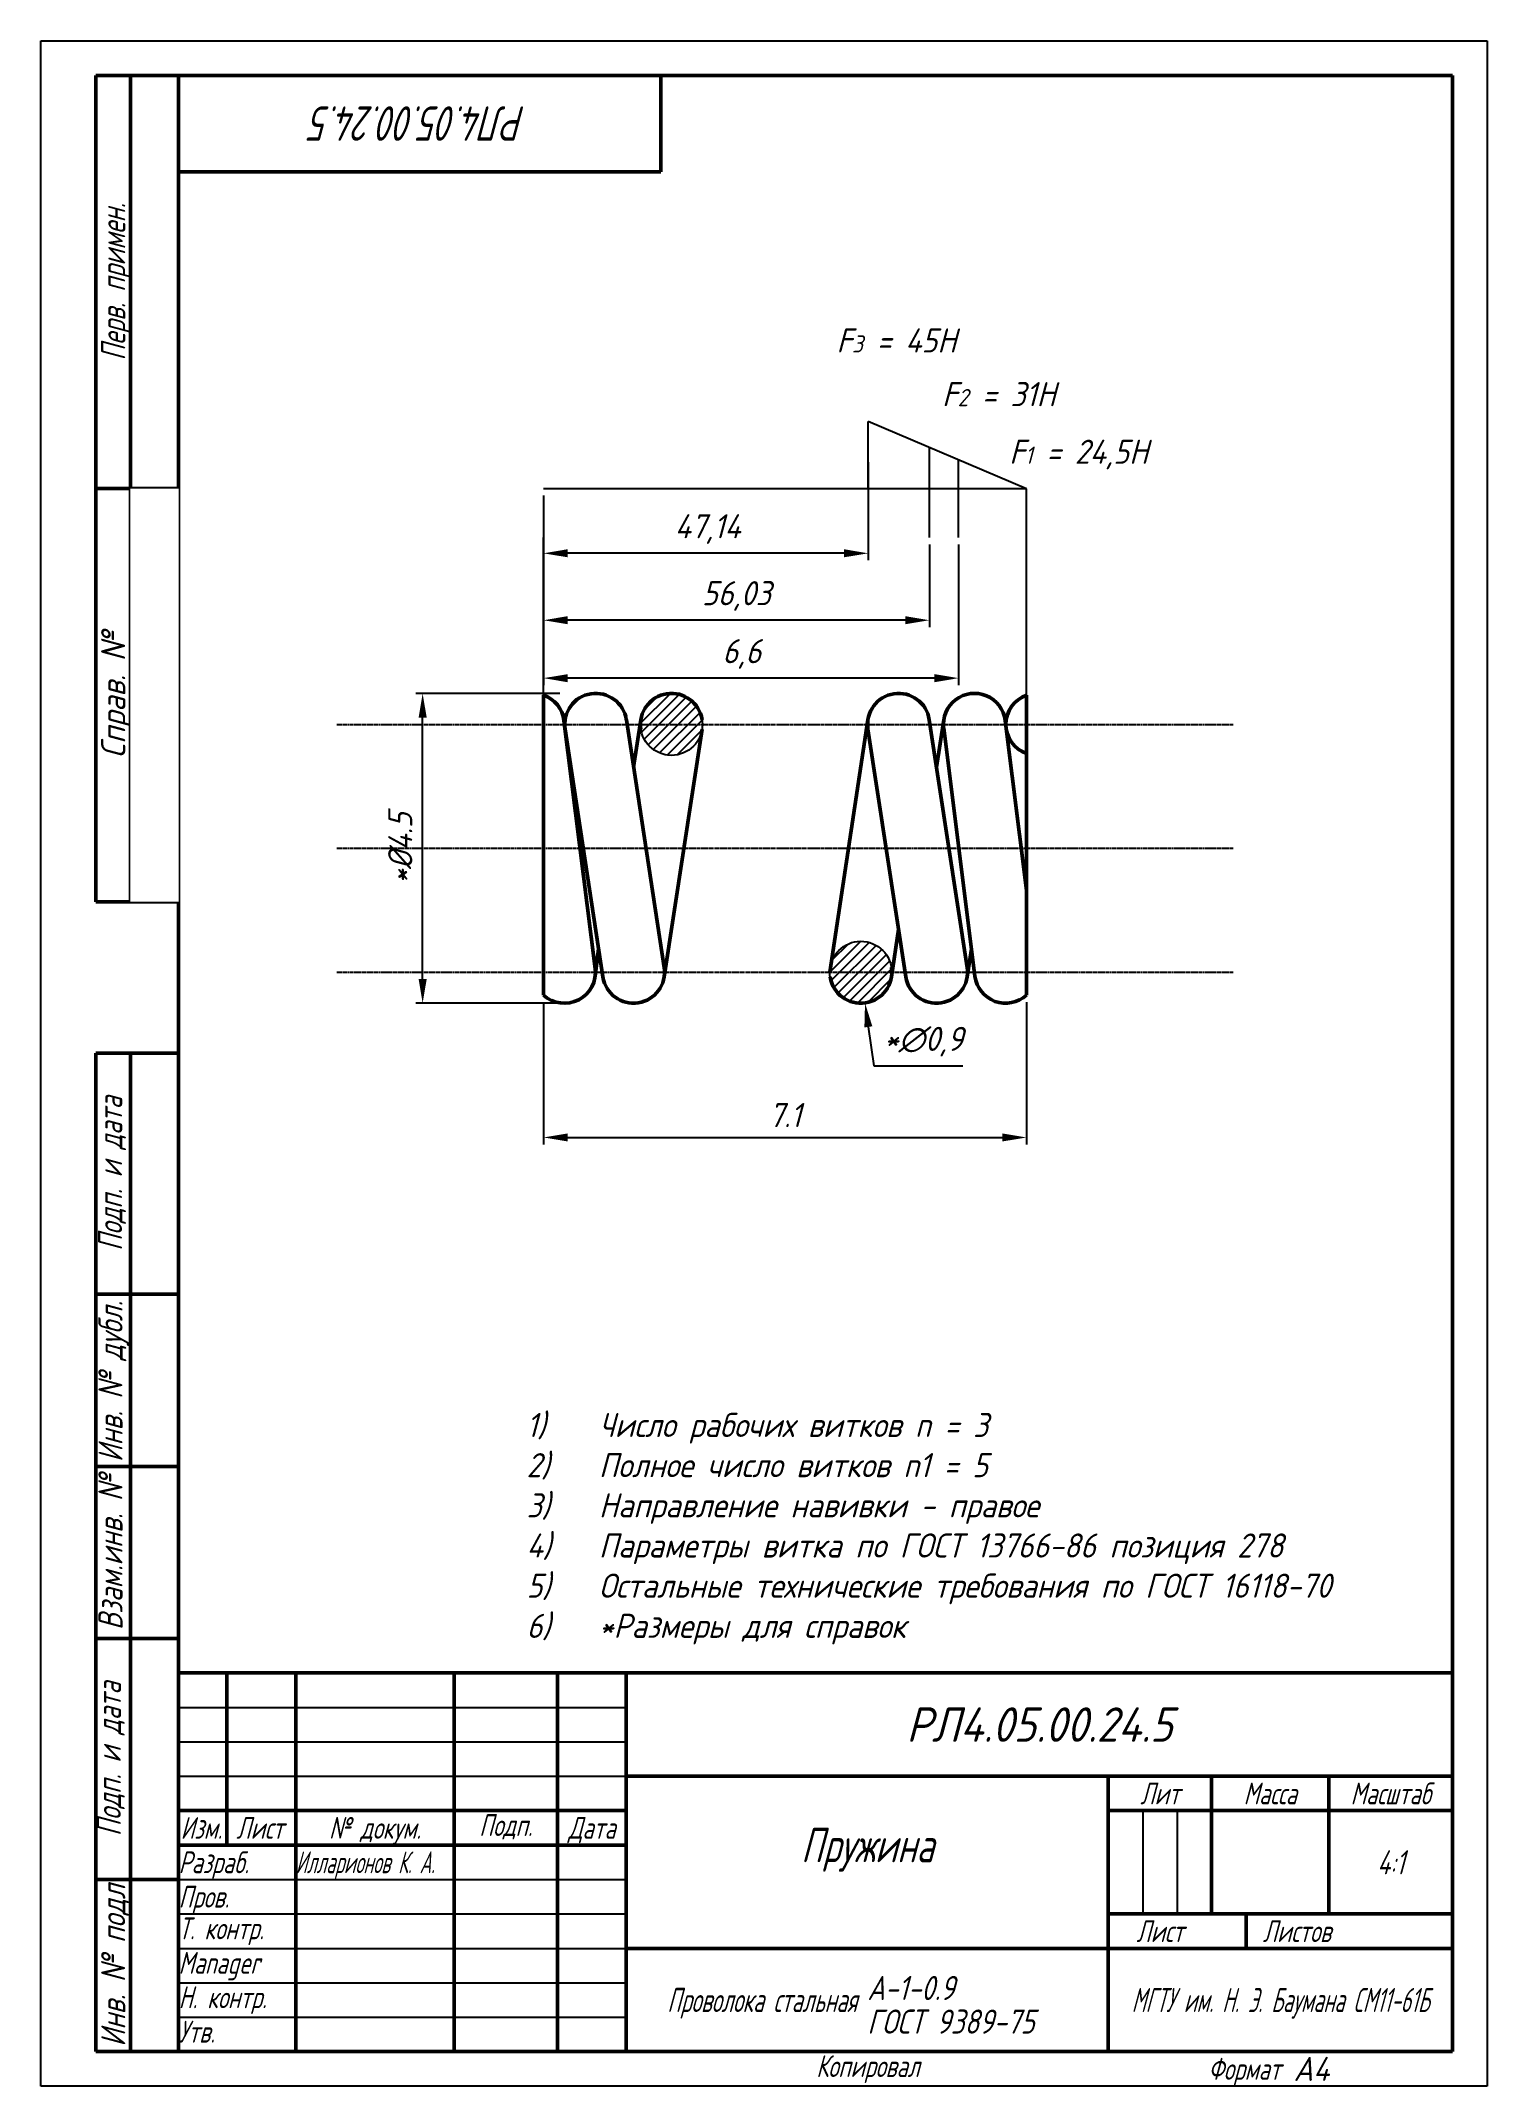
# Paper-space layout 'Лист1' of a CAD drawing. Header units: millimetres. Extents: x 0 to 210, y 0 to 297.
# The model-space entities are those that its viewports show. They can reach past a viewport. Long polylines and large blocks are cut down to what shows.
import ezdxf
from ezdxf.enums import TextEntityAlignment as Align

# ---------------------------------------------------------------- set-up
doc = ezdxf.new("R2010")
doc.units = ezdxf.units.MM
doc.set_wipeout_variables(frame=1)
doc.linetypes.add('AM_ISO08W050', pattern=[18, 12, -1.5, 3, -1.5])
doc.linetypes.add('AM_ISO08W050x2', pattern=[9, 6, -0.75, 1.5, -0.75])
for name, color, linetype, lineweight in [('AM_0N', 7, 'Continuous', 50), ('AM_4', 3, 'Continuous', 25), ('AM_5', 3, 'Continuous', 25), ('AM_7N', 4, 'AM_ISO08W050', 25), ('AM_8', 1, 'Continuous', 25), ('AM_BOR', 7, 'Continuous', 50)]:
    doc.layers.add(name, color=color, linetype=linetype, lineweight=lineweight)
doc.layers.add('AM_VIEWS', color=1, linetype='Continuous', lineweight=25, plot=False)
doc.styles.add('ACGOSTTS', font='geniso.shx', dxfattribs={"oblique": 15})
doc.styles.get("Standard").update_dxf_attribs({"font": 'geniso.shx', "oblique": 15})
doc.dimstyles.new('AM_GOST$0', dxfattribs={"dimtxt": 3.5, "dimasz": 3.5, "dimexe": 1, "dimexo": 1, "dimgap": 1.5, "dimtad": 1, "dimtoh": 1, "dimtxsty": 'Standard', "dimcen": 0, "dimclrd": 256, "dimclre": 256, "dimclrt": 2, "dimadec": 0, "dimazin": 2, "dimtp": 0.1, "dimtm": 0.1, "dimtfac": 0.71, "dimtdec": 3, "dimtmove": 0, "dimatfit": 3, "dimfxl": 1, "dimtolj": 1, "dimlwd": -1, "dimlwe": -1, "dimarcsym": 1})
doc.dimstyles.new('AM_GOST$3', dxfattribs={"dimtxt": 3.5, "dimasz": 3.5, "dimexe": 1, "dimexo": 1, "dimgap": 1.5, "dimtad": 1, "dimtoh": 1, "dimtxsty": 'Standard', "dimcen": 0, "dimclrd": 256, "dimclre": 256, "dimclrt": 2, "dimadec": 0, "dimazin": 2, "dimtp": 0.1, "dimtm": 0.1, "dimtfac": 0.71, "dimtdec": 3, "dimtofl": 0, "dimtmove": 0, "dimatfit": 2, "dimfxl": 1, "dimtolj": 1, "dimlwd": -1, "dimlwe": -1, "dimarcsym": 1})
pattern_1 = [(45, (0, 0), (-0.07071068, 0.07071068), [])]

# ---------------------------------------------------------------- blocks, each defined once
blk = doc.blocks.new('GOST_A4')
at = {"layer": 'AM_BOR', "color": 1, "lineweight": 25}
for p, q in [((0, 0), (0, 297)), ((0, 297), (210, 297)), ((210, 297), (210, 0)), ((210, 0), (0, 0))]:
    blk.add_line(p, q, dxfattribs=at)
at = {"layer": 'AM_BOR', "color": 7, "lineweight": 50}
for p, q in [((20, 5), (20, 292)), ((20, 292), (205, 292)), ((205, 292), (205, 5)), ((205, 5), (20, 5))]:
    blk.add_line(p, q, dxfattribs=at)
blk = doc.blocks.new('GOST_FORM1')
at = {"layer": 'AM_BOR', "color": 7, "lineweight": 50}
for p, q in [((-185, 0), (-185, 55)), ((-185, 55), (0, 55)), ((-178, 55), (-178, 30)), ((-168, 55), (-168, 0)), ((-145, 55), (-145, 0)), ((-130, 55), (-130, 0)), ((-120, 55), (-120, 0)), ((0, 55), (0, 0)), ((-120, 40), (0, 40)), ((-50, 40), (-50, 0)), ((-35, 40), (-35, 20)), ((-18, 40), (-18, 20)), ((-185, 35), (-120, 35)), ((-50, 35), (0, 35)), ((-185, 30), (-120, 30)), ((-50, 20), (0, 20)), ((-30, 20), (-30, 15)), ((-120, 15), (0, 15)), ((0, 0), (-185, 0))]:
    blk.add_line(p, q, dxfattribs=at)
at = {"layer": 'AM_BOR', "color": 1, "lineweight": 25}
for p, q in [((-185, 50), (-120, 50)), ((-185, 45), (-120, 45)), ((-185, 40), (-120, 40)), ((-45, 35), (-45, 20)), ((-40, 35), (-40, 20)), ((-185, 25), (-120, 25)), ((-185, 20), (-120, 20)), ((-185, 15), (-120, 15)), ((-185, 10), (-120, 10)), ((-185, 5), (-120, 5))]:
    blk.add_line(p, q, dxfattribs=at)
at = {"layer": 'AM_BOR', "color": 1, "lineweight": 25, "style": 'ACGOSTTS', "oblique": 15, "width": 0.8}
for s, p in [('Лит', (-42.5, 37.5)), ('Масса', (-26.5, 37.5)), ('Масштаб', (-9, 37.5)), ('Изм.', (-181.7, 32.5)), ('Лист', (-173.2, 32.5)), ('№ докум.', (-156.5, 32.5)), ('Подп.', (-137.5, 32.9)), ('Дата', (-125, 32.5)), ('Лист', (-42.5, 17.5)), ('Листов', (-22.62, 17.5)), ('Копировал', (-84.92, -2.1))]:
    blk.add_text(s, height=3.17, dxfattribs=at).set_placement(p, align=Align.MIDDLE_CENTER)
for s, p in [('Разраб.', (-185, 27.5)), ('Пров.', (-185, 22.5)), ('Т. контр.', (-185, 17.9)), ('Н. контр.', (-185, 7.9)), ('Утв.', (-185, 2.9))]:
    blk.add_text(s, height=3.17, dxfattribs=at).set_placement(p, align=Align.MIDDLE_LEFT)
blk.add_text('Формат', height=3.17, dxfattribs=at).set_placement((-25, -2.5), align=Align.MIDDLE_RIGHT)
at = {"layer": 'AM_BOR', "color": 2, "lineweight": 25, "style": 'ACGOSTTS', "oblique": 15}
for tag, height, p in [('GEN-TITLE-PARTNO{23}', 5, (-60, 47.5)), ('GEN-TITLE-CMPNY{13}', 3.5, (-25, 7.5))]:
    blk.add_attdef(tag, text='', height=height, dxfattribs=at).set_placement(p, align=Align.MIDDLE_CENTER)
at = {"layer": 'AM_BOR', "color": 2, "lineweight": 25, "style": 'ACGOSTTS', "oblique": 15, "width": 0.8}
for tag, height, p in [('GEN-TITLE-DES1{13}', 5, (-85, 30)), ('GEN-TITLE-LIT1{1}', 3.5, (-47.9, 27.5)), ('GEN-TITLE-LIT2{1.1}', 3.5, (-42.9, 27.5)), ('GEN-TITLE-LIT3{1.1}', 3.5, (-37.9, 27.5)), ('GEN-TITLE-WT{4}', 3.5, (-27, 27.5)), ('GEN-TITLE-SCA{6}', 3.5, (-9, 27.5)), ('GEN-TITLE-DES2{21}', 3.17, (-85, 19.5)), ('GEN-TITLE-SHEET{2.2}', 3.17, (-34.5, 17.5)), ('GEN-TITLE-NUMSHTS{5}', 3.17, (-9.12, 17.5))]:
    blk.add_attdef(tag, text='', height=height, dxfattribs=at).set_placement(p, align=Align.MIDDLE_CENTER)
at = {"layer": 'AM_BOR', "color": 2, "lineweight": 25, "style": 'ACGOSTTS', "oblique": 15}
for tag, height, width, p in [('GEN-TITLE-NAME{6.5}', 3.17, 0.8, (-168, 27.5)), ('GEN-TITLE-CHKM{6.5}', 3.17, 0.8, (-168, 22.5)), ('GEN-TITLE-ENG{6.5}', 3.17, 0.8, (-168, 17.5)), ('GEN-TITLE-AUTH{6.5}', 3.17, 0.8, (-168, 12.5)), ('GEN-TITLE-APPD{6.5}', 3.17, 0.8, (-168, 7.5)), ('GEN-TITLE-MAT2{9}', 3.5, 0.9, (-85, 9.25)), ('GEN-TITLE-MAT3{9}', 3.5, 0.9, (-85, 4.37)), ('GEN-TITLE-APPM{6.5}', 3.17, 0.8, (-168, 2.5))]:
    blk.add_attdef(tag, text='', height=height, dxfattribs=dict(at, width=width)).set_placement(p, align=Align.MIDDLE_LEFT)
at = {"layer": 'AM_BOR', "color": 1, "lineweight": 25, "style": 'ACGOSTTS', "oblique": 15, "width": 0.8}
blk.add_attdef('GEN-TITLE-AUTHT{5}', text='', height=3.17, dxfattribs=at).set_placement((-185, 12.9), align=Align.MIDDLE_LEFT)
at = {"layer": 'AM_BOR', "color": 2, "lineweight": 25, "style": 'ACGOSTTS', "oblique": 15, "width": 0.9}
blk.add_attdef('GEN-TITLE-MAT1{9}', text='', height=3.5, dxfattribs=at).set_placement((-86.5, 7.5), align=Align.MIDDLE_RIGHT)
at = {"layer": 'AM_BOR', "color": 2, "lineweight": 25, "style": 'ACGOSTTS', "oblique": 15}
blk.add_attdef('GEN-TITLE-SIZ{15.7}', text='', height=3.5, dxfattribs=at).set_placement((-23.1, -2.5), align=Align.MIDDLE_LEFT)
blk = doc.blocks.new('GOST_EXT12')
at = {"layer": 'AM_BOR', "color": 7, "lineweight": 50, "ltscale": 0.3}
for p, q in [((0, 287), (-12, 287)), ((-12, 287), (-12, 167)), ((-7, 167), (-7, 287)), ((0, 167), (0, 287)), ((-12, 227), (0, 227)), ((-12, 167), (0, 167))]:
    blk.add_line(p, q, dxfattribs=at)
at = {"layer": 'AM_BOR', "color": 7, "lineweight": 50}
for p, q in [((0, 145), (-12, 145)), ((-12, 145), (-12, 110)), ((-12, 0), (-12, 145)), ((-7, 0), (-7, 145)), ((0, 145), (0, 0)), ((0, 110), (-12, 110)), ((-12, 110), (-12, 85)), ((0, 85), (-12, 85)), ((-12, 85), (-12, 60)), ((0, 60), (-12, 60)), ((-12, 60), (-12, 25)), ((0, 25), (-12, 25)), ((-12, 25), (-12, 0)), ((0, 0), (-12, 0))]:
    blk.add_line(p, q, dxfattribs=at)
at = {"layer": 'AM_BOR', "color": 1, "lineweight": 25, "style": 'ACGOSTTS', "oblique": 15}
for s, width, p in [('Перв. примен.', 0.821392, (-9.5, 257)), ('Подп. и дата', 0.842977, (-9.95, 127.5)), ('Инв. № дубл.', 0.891828, (-9.9, 97.31)), ('Взам.инв. №', 0.899981, (-9.9, 72.5)), ('Подп. и дата', 0.842977, (-10.13, 42.5)), ('Инв. № подл', 0.910904, (-9.5, 12.5))]:
    blk.add_text(s, height=3.5, rotation=90, dxfattribs=dict(at, width=width)).set_placement(p, align=Align.MIDDLE_CENTER)
blk.add_text('Справ. №', height=3.5, rotation=90, dxfattribs=at).set_placement((-9.5, 197), align=Align.MIDDLE_CENTER)
at = {"layer": 'AM_BOR', "color": 2, "lineweight": 25, "style": 'ACGOSTTS', "oblique": 15, "width": 0.8}
for tag, p in [('GEN-TITLE-FREF{16}', (-3.5, 257)), ('GEN-TITLE-RPARTNO{16}', (-3.5, 197)), ('GEN-TITLE-SDT2{10}', (-3.5, 127.5)), ('GEN-TITLE-CSTKN{7}', (-3.5, 97.5)), ('GEN-TITLE-RSTKN{7}', (-3.5, 72.5)), ('GEN-TITLE-SDT1{10}', (-3.5, 42.5)), ('GEN-TITLE-STKN{7}', (-3.5, 12.5))]:
    blk.add_attdef(tag, text='', height=3.17, rotation=90, dxfattribs=at).set_placement(p, align=Align.MIDDLE_CENTER)
blk.add_wipeout([(-7, 227), (-7, 167), (0, 167), (0, 227)])
blk = doc.blocks.new('GOST_EXT3_L')
at = {"layer": 'AM_BOR', "color": 7, "lineweight": 50}
for p, q in [((0, 0), (70, 0)), ((0, -14), (0, 0)), ((70, 0), (70, -14)), ((70, -14), (0, -14))]:
    blk.add_line(p, q, dxfattribs=at)
at = {"layer": 'AM_BOR', "color": 2, "lineweight": 25, "style": 'ACGOSTTS', "oblique": 15, "width": 0.8}
blk.add_attdef('GEN-TITLE-PARTNO{11.7}', text='', height=5, rotation=180, dxfattribs=at).set_placement((35, -7), align=Align.MIDDLE_CENTER)
blk = doc.blocks.new('*D8')
at = {"layer": 'AM_5', "linetype": 'ByBlock', "transparency": 16777216}
for p, q in [((72.99, 157.42), (72.99, 136.76)), ((143.12, 157.42), (143.12, 136.76)), ((76.49, 137.76), (139.62, 137.76))]:
    blk.add_line(p, q, dxfattribs=at)
at = {"layer": 'AM_5', "transparency": 16777216}
for points in [[(76.49, 138.34), (76.49, 137.18), (72.99, 137.76)], [(139.62, 138.34), (139.62, 137.18), (143.12, 137.76)]]:
    blk.add_solid(points, dxfattribs=at)
at = {"layer": 'Defpoints', "color": 0, "transparency": 16777216}
for p in [(72.99, 158.42), (143.12, 158.42), (143.12, 137.76)]:
    blk.add_point(p, dxfattribs=at)
at = {"layer": 'AM_5', "color": 2, "transparency": 16777216, "insert": (108.05, 141.01), "char_height": 3.5, "attachment_point": 5}
blk.add_mtext('\\A1;7.1', dxfattribs=at)
blk = doc.blocks.new('*D9')
at = {"layer": 'AM_5', "linetype": 'ByBlock', "transparency": 16777216}
for p, q in [((133.25, 223.87), (133.25, 203.46)), ((72.99, 212.93), (72.99, 203.46)), ((129.75, 204.46), (76.49, 204.46))]:
    blk.add_line(p, q, dxfattribs=at)
at = {"layer": 'AM_5', "transparency": 16777216}
for points in [[(76.49, 205.04), (76.49, 203.87), (72.99, 204.46)], [(129.75, 205.04), (129.75, 203.87), (133.25, 204.46)]]:
    blk.add_solid(points, dxfattribs=at)
at = {"layer": 'Defpoints', "color": 0, "transparency": 16777216}
for p in [(133.25, 224.87), (72.99, 213.93), (72.99, 204.46)]:
    blk.add_point(p, dxfattribs=at)
at = {"layer": 'AM_5', "color": 2, "transparency": 16777216, "insert": (101.77, 207.97), "char_height": 3.5, "attachment_point": 5}
blk.add_mtext('\\A1;6,6', dxfattribs=at)
blk = doc.blocks.new('*D10')
at = {"layer": 'AM_5', "linetype": 'ByBlock', "transparency": 16777216}
for p, q in [((72.99, 230.97), (72.99, 211.87)), ((129.01, 223.87), (129.01, 211.87)), ((125.51, 212.87), (76.49, 212.87))]:
    blk.add_line(p, q, dxfattribs=at)
at = {"layer": 'AM_5', "transparency": 16777216}
for points in [[(76.49, 213.46), (76.49, 212.29), (72.99, 212.87)], [(125.51, 213.46), (125.51, 212.29), (129.01, 212.87)]]:
    blk.add_solid(points, dxfattribs=at)
at = {"layer": 'Defpoints', "color": 0, "transparency": 16777216}
for p in [(72.99, 231.97), (129.01, 224.87), (72.99, 212.87)]:
    blk.add_point(p, dxfattribs=at)
at = {"layer": 'AM_5', "color": 2, "transparency": 16777216, "insert": (101, 216.39), "char_height": 3.5, "attachment_point": 5}
blk.add_mtext('\\A1;56,03', dxfattribs=at)
blk = doc.blocks.new('*D11')
at = {"layer": 'AM_5', "linetype": 'ByBlock', "transparency": 16777216}
for p, q in [((120.12, 235.84), (120.12, 221.59)), ((72.99, 230.97), (72.99, 221.59)), ((116.62, 222.59), (76.49, 222.59))]:
    blk.add_line(p, q, dxfattribs=at)
at = {"layer": 'AM_5', "transparency": 16777216}
for points in [[(76.49, 223.18), (76.49, 222.01), (72.99, 222.59)], [(116.62, 223.18), (116.62, 222.01), (120.12, 222.59)]]:
    blk.add_solid(points, dxfattribs=at)
at = {"layer": 'Defpoints', "color": 0, "transparency": 16777216}
for p in [(120.12, 236.84), (72.99, 231.97), (72.99, 222.59)]:
    blk.add_point(p, dxfattribs=at)
at = {"layer": 'AM_5', "color": 2, "transparency": 16777216, "insert": (96.82, 226.11), "char_height": 3.5, "attachment_point": 5}
blk.add_mtext('\\A1;47,14', dxfattribs=at)
blk = doc.blocks.new('*D12')
at = {"layer": 'AM_5', "linetype": 'ByBlock', "transparency": 16777216}
for p, q in [((120.15, 153.82), (120.94, 148.16)), ((120.94, 148.16), (133.88, 148.16))]:
    blk.add_line(p, q, dxfattribs=at)
at = {"layer": 'AM_5', "transparency": 16777216}
blk.add_solid([(120.73, 153.9), (119.58, 153.74), (119.67, 157.29)], dxfattribs=at)
at = {"layer": 'Defpoints', "color": 0, "transparency": 16777216}
for p in [(118.43, 166.2), (119.67, 157.29)]:
    blk.add_point(p, dxfattribs=at)
at = {"layer": 'AM_5', "color": 2, "transparency": 16777216, "insert": (128.16, 151.67), "char_height": 3.5, "attachment_point": 5}
blk.add_mtext('\\A1;*∅0,9', dxfattribs=at)
blk = doc.blocks.new('*D13')
at = {"layer": 'AM_5', "linetype": 'ByBlock', "transparency": 16777216}
for p, q in [((75.36, 202.24), (54.43, 202.24)), ((55.43, 160.76), (55.43, 198.74)), ((75.36, 157.26), (54.43, 157.26))]:
    blk.add_line(p, q, dxfattribs=at)
at = {"layer": 'AM_5', "transparency": 16777216}
for points in [[(54.85, 198.74), (56.02, 198.74), (55.43, 202.24)], [(54.85, 160.76), (56.02, 160.76), (55.43, 157.26)]]:
    blk.add_solid(points, dxfattribs=at)
at = {"layer": 'Defpoints', "color": 0, "transparency": 16777216}
for p in [(55.43, 202.24), (76.36, 202.24), (76.36, 157.26)]:
    blk.add_point(p, dxfattribs=at)
at = {"layer": 'AM_5', "color": 2, "transparency": 16777216, "insert": (52.18, 179.75), "char_height": 3.5, "attachment_point": 5, "rotation": 90}
blk.add_mtext('\\A1;*%%C4.5', dxfattribs=at)

msp = doc.modelspace()

# ---------------------------------------------------------------- hatches: boundary and pattern name
at = {"layer": 'AM_8'}
h = msp.add_hatch(dxfattribs=at)
h.set_pattern_fill('_U', color=256, scale=0.1, angle=45, style=0, pattern_type=0)
h.set_pattern_definition(pattern_1)
edge = h.paths.add_edge_path()
edge.add_arc((37.95, 78.214), 0.45, 351.3145, 626.1031)
edge.add_arc((37.95, 78.214), 0.45, 266.1031, 351.3145)
h = msp.add_hatch(dxfattribs=at)
h.set_pattern_fill('_U', color=256, scale=0.1, angle=45, style=0, pattern_type=0)
h.set_pattern_definition(pattern_1)
edge = h.paths.add_edge_path()
edge.add_arc((40.699, 74.614), 0.45, 180, 522.7885)
edge.add_line((40.269, 74.747), (40.249, 74.614))

# ---------------------------------------------------------------- linework, layer by layer
for centre in [(37.95, 78.214), (40.699, 74.614)]:
    msp.add_circle(centre, 0.45)
at = {"layer": 'AM_0N'}
for p, q in [((36.093, 78.638), (36.093, 74.281)), ((43.106, 77.789), (43.106, 78.638)), ((36.843, 74.67), (36.389, 78.27)), ((36.396, 78.214), (36.403, 78.27)), ((36.405, 78.146), (36.955, 74.546)), ((37.845, 74.681), (37.295, 78.281)), ((37.505, 78.281), (37.4, 77.593)), ((37.845, 74.546), (38.394, 78.146)), ((40.804, 78.281), (40.249, 74.614)), ((40.804, 78.146), (41.354, 74.546)), ((42.244, 74.681), (41.694, 78.281)), ((41.904, 78.281), (41.799, 77.593)), ((41.903, 78.157), (42.356, 74.557)), ((43.106, 75.804), (42.796, 78.27)), ((42.803, 78.214), (42.81, 78.27)), ((43.106, 77.789), (43.106, 75.804)), ((43.106, 74.281), (43.106, 75.804)), ((41.144, 74.546), (41.249, 75.234)), ((36.893, 74.953), (36.843, 74.557)), ((42.244, 74.546), (42.306, 74.953))]:
    msp.add_line(p, q, dxfattribs=at)
for centre, start, end in [((35.943, 78.214), 7.1808, 70.5288), ((36.85, 78.214), 8.6855, 188.6855), ((37.95, 78.214), 8.6855, 188.6855), ((41.249, 78.214), 8.6855, 188.6855), ((42.349, 78.214), 7.1808, 187.1808), ((43.256, 78.214), 109.4712, 250.5288), ((36.396, 74.614), 227.5791, 7.1808), ((37.4, 74.614), 188.6855, 8.6855), ((40.699, 74.614), 188.6855, 8.6855), ((41.799, 74.614), 188.6855, 8.6855), ((42.803, 74.614), 187.1808, 312.4209)]:
    msp.add_arc(centre, 0.45, start, end, dxfattribs=at)
at = {"layer": 'AM_7N', "linetype": 'AM_ISO08W050x2'}
for p, q in [((33.093, 78.214), (46.106, 78.214)), ((33.093, 76.414), (46.106, 76.414)), ((33.093, 74.614), (46.106, 74.614))]:
    msp.add_line(p, q, dxfattribs=at)

psp = doc.layouts.new('Лист1')

# ---------------------------------------------------------------- linework, layer by layer
at = {"layer": 'AM_4'}
for p, q in [((143.123, 231.969), (120.122, 241.72)), ((120.122, 231.969), (120.122, 241.72)), ((129.012, 224.875), (129.012, 237.951)), ((133.252, 224.875), (133.252, 236.153)), ((143.123, 231.969), (72.986, 231.969)), ((143.123, 201.985), (143.123, 231.969)), ((72.986, 201.985), (72.986, 224.875))]:
    psp.add_line(p, q, dxfattribs=at)

# ---------------------------------------------------------------- block references
at = {"lineweight": 0}
psp.add_blockref('GOST_A4', (0, 0), dxfattribs=at)
ref = psp.add_blockref('GOST_FORM1', (205, 5), dxfattribs=at)
ref.add_attrib('GEN-TITLE-DES1{13}', 'Пружина', dxfattribs={"layer": 'AM_BOR', "color": 2, "lineweight": 25, "height": 5, "style": 'ACGOSTTS', "oblique": 15, "width": 0.8}).set_placement((120, 35), align=Align.MIDDLE_CENTER)
ref.add_attrib('GEN-TITLE-PARTNO{23}', 'РЛ4.05.00.24.5', dxfattribs={"layer": 'AM_BOR', "color": 2, "lineweight": 25, "height": 5, "style": 'ACGOSTTS', "oblique": 15}).set_placement((145, 52.5), align=Align.MIDDLE_CENTER)
ref.add_attrib('GEN-TITLE-MAT1{9}', 'Проволока стальная', dxfattribs={"layer": 'AM_BOR', "color": 2, "lineweight": 25, "height": 3.5, "style": 'ACGOSTTS', "oblique": 15, "width": 0.701556}).set_placement((118.5, 12.5), align=Align.MIDDLE_RIGHT)
ref.add_attrib('GEN-TITLE-MAT2{9}', 'А-1-0.9', dxfattribs={"layer": 'AM_BOR', "color": 2, "lineweight": 25, "height": 3.5, "style": 'ACGOSTTS', "oblique": 15, "width": 0.9}).set_placement((120, 14.25), align=Align.MIDDLE_LEFT)
ref.add_attrib('GEN-TITLE-MAT3{9}', 'ГОСТ 9389-75', dxfattribs={"layer": 'AM_BOR', "color": 2, "lineweight": 25, "height": 3.5, "style": 'ACGOSTTS', "oblique": 15, "width": 0.9}).set_placement((120, 9.367), align=Align.MIDDLE_LEFT)
ref.add_attrib('GEN-TITLE-SCA{6}', '4:1', dxfattribs={"layer": 'AM_BOR', "color": 2, "lineweight": 25, "height": 3.5, "style": 'ACGOSTTS', "oblique": 15, "width": 0.8}).set_placement((196, 32.5), align=Align.MIDDLE_CENTER)
ref.add_attrib('GEN-TITLE-CMPNY{13}', 'МГТУ им. Н. Э. Баумана СМ11-61Б', dxfattribs={"layer": 'AM_BOR', "color": 2, "lineweight": 25, "height": 3.5, "style": 'ACGOSTTS', "oblique": 15, "width": 0.653557}).set_placement((180, 12.5), align=Align.MIDDLE_CENTER)
ref.add_attrib('GEN-TITLE-AUTHT{5}', 'Manager', dxfattribs={"layer": 'AM_BOR', "color": 1, "lineweight": 25, "height": 3.17, "style": 'ACGOSTTS', "oblique": 15, "width": 0.8}).set_placement((20, 17.9), align=Align.MIDDLE_LEFT)
ref.add_attrib('GEN-TITLE-NAME{6.5}', 'Илларионов К. А.', dxfattribs={"layer": 'AM_BOR', "color": 2, "lineweight": 25, "height": 3.17, "style": 'ACGOSTTS', "oblique": 15, "width": 0.64537}).set_placement((37, 32.5), align=Align.MIDDLE_LEFT)
ref.add_attrib('GEN-TITLE-SIZ{15.7}', 'A4', dxfattribs={"layer": 'AM_BOR', "color": 2, "lineweight": 25, "height": 3.5, "style": 'ACGOSTTS', "oblique": 15}).set_placement((181.9, 2.5), align=Align.MIDDLE_LEFT)

# ---------------------------------------------------------------- texts
at = {"layer": 'AM_4', "insert": (67.024, 97.758), "char_height": 3.5, "attachment_point": 1}
psp.add_mtext_dynamic_manual_height_columns('\\pxi-3,l4,t4;1)^IЧисло рабочих витков n = 3\\P2)^IПолное число витков n1 = 5\\P3)^IНаправление навивки - правое\\P4)^IПараметры витка по ГОСТ 13766-86 позиция 278\\P5)^IОстальные технические требования по ГОСТ 16118-70\\P6)^I*Размеры для справок', width=133.01572, gutter_width=12.5, heights=[0], dxfattribs=at)
at = {"layer": 'AM_5', "char_height": 3.5, "attachment_point": 1}
for s, width, insert in [('F{\\H0.71429x;3} = 45Н', 26.06454, (115.53, 255.251)), ('F{\\H0.71429x;2} = 31Н', 22.39921, (130.863, 247.45)), ('F{\\H0.71429x;1} = 24,5Н', 22.79045, (140.62, 239.092))]:
    psp.add_mtext_dynamic_manual_height_columns(s, width=width, gutter_width=12.5, heights=[0], dxfattribs=dict(at, insert=insert))

# ---------------------------------------------------------------- dimensions: what is measured, and where the dimension line sits
at = {"layer": 'AM_5'}
dim = psp.add_linear_dim(base=(72.986, 222.594), p1=(120.122, 236.845), p2=(72.986, 231.969), dimstyle='AM_GOST$0', dxfattribs=at)
dim.commit()
dim.dimension.update_dxf_attribs({"geometry": '*D11', "text_midpoint": (96.824, 222.594), "dimtype": 160})
dim = psp.add_linear_dim(base=(72.986, 212.875), p1=(129.012, 224.875), p2=(72.986, 231.969), angle=0, dimstyle='AM_GOST$0', dxfattribs=at)
dim.commit()
dim.dimension.update_dxf_attribs({"geometry": '*D10', "text_midpoint": (100.999, 216.387)})
dim = psp.add_linear_dim(base=(72.986, 204.456), p1=(133.252, 224.875), p2=(72.986, 213.926), angle=0, text='6,6', dimstyle='AM_GOST$0', dxfattribs=at)
dim.commit()
dim.dimension.update_dxf_attribs({"geometry": '*D9', "text_midpoint": (101.767, 204.456), "dimtype": 160})
dim = psp.add_aligned_dim(p1=(76.358, 157.255), p2=(76.358, 202.243), distance=20.924, text='*%%C4.5', dimstyle='AM_GOST$0', override={"dimpost": ''}, dxfattribs=at)
dim.commit()
dim.dimension.update_dxf_attribs({"geometry": '*D13', "text_midpoint": (52.184, 179.749)})
dim = psp.add_diameter_dim_2p(p1=(118.434, 166.2), p2=(119.673, 157.286), text='*<>', dimstyle='AM_GOST$3', override={"dimlfac": -0.1, "dimpost": ''}, dxfattribs=at)
dim.commit()
dim.dimension.update_dxf_attribs({"geometry": '*D12', "text_midpoint": (128.16, 148.16), "dimtype": 163})
dim = psp.add_linear_dim(base=(143.123, 137.76), p1=(72.986, 158.421), p2=(143.123, 158.421), angle=0, text='7.1', dimstyle='AM_GOST$0', override={"dimlfac": -0.1, "dimpost": ''}, dxfattribs=at)
dim.commit()
dim.dimension.update_dxf_attribs({"geometry": '*D8', "text_midpoint": (108.054, 141.01)})

# ---------------------------------------------------------------- next in the draw order: block references
at = {"lineweight": 0}
psp.add_blockref('GOST_EXT12', (20, 5), dxfattribs=at)

# ---------------------------------------------------------------- next in the draw order: block references
psp.add_blockref('GOST_EXT3_L', (20, 292), dxfattribs=at).add_auto_attribs({'GEN-TITLE-PARTNO{11.7}': 'РЛ4.05.00.24.5'})

# ---------------------------------------------------------------- next in the draw order: viewports
at = {"layer": 'AM_VIEWS'}
psp.add_viewport(center=(105, 148.5), size=(210, 297), view_center_point=(39.294, 73.289), view_height=29.7, dxfattribs=at)

doc.saveas('drawing.dxf')
